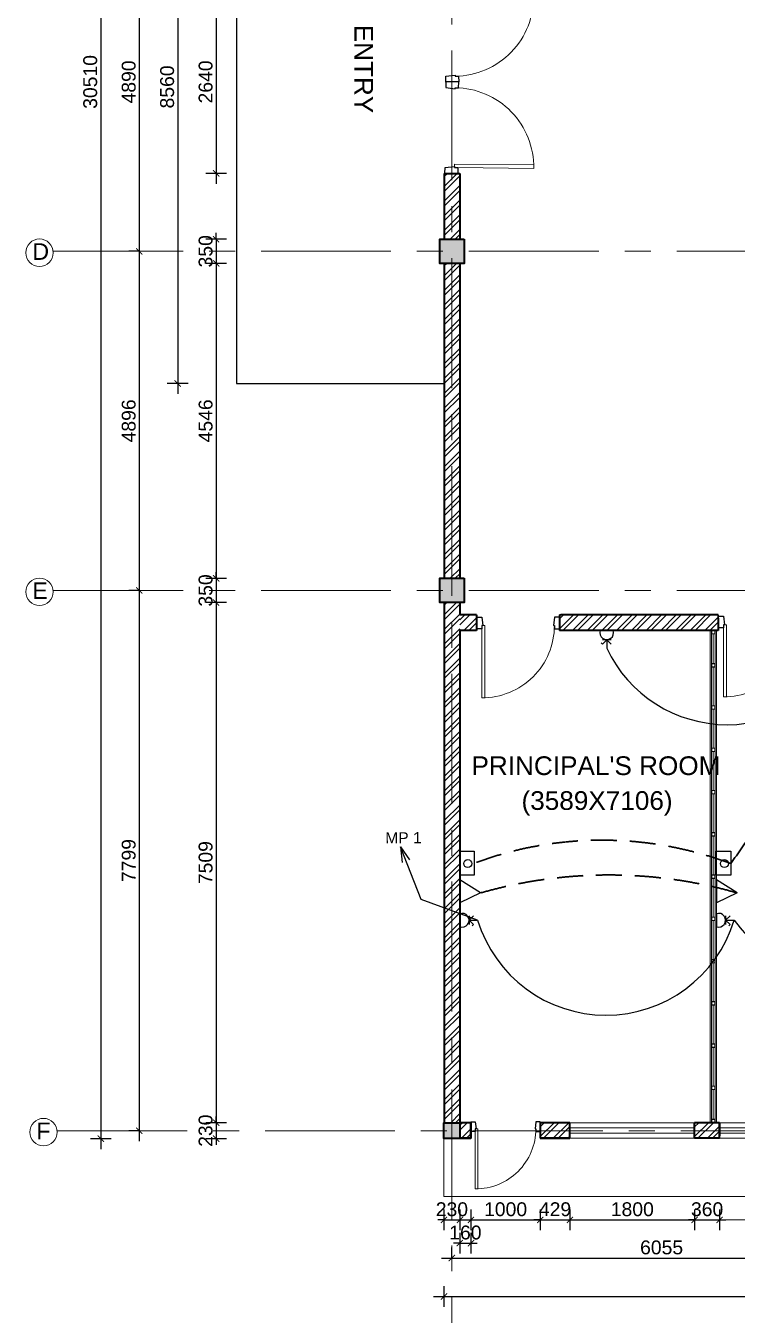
# Model space of a CAD drawing. Header units: inches. Extents: x 527934 to 2134587, y -408734 to 227304.
# Drawn here: x 1920491 to 1930759, y -23437 to -4822 of the extents above; entities that cross this region are included whole.
import ezdxf

# ---------------------------------------------------------------- set-up
doc = ezdxf.new("R2010")
doc.units = ezdxf.units.IN
doc.header["$MEASUREMENT"] = 0
for name, pattern in [('CENTER', [2, 1.25, -0.25, 0.25, -0.25]), ('CONTINU', [0]), ('HIDDEN', [0.375, 0.25, -0.125])]:
    doc.linetypes.add(name, pattern=pattern)
for name, color, linetype, lineweight in [('2 POWER TEL COMP', 3, 'Continuous', 25), ('6 LIGHT PT WIRING', 3, 'Continuous', 25), ('7 POWER PT WIRING', 3, 'Continuous', 25), ('centre line', 1, 'CENTER', 9), ('dim', 253, 'Continuous', 9), ('door', 77, 'Continuous', 13), ('enclosure - exterior', 30, 'Continuous', 30), ('furniture', 253, 'Continuous', 5), ('hatch', 250, 'Continuous', 5), ('hatch 2', 251, 'Continuous', 5), ('Index_Contour', 1, 'Continuous', 20), ('INSULATION', 253, 'Continuous', 5), ('metal', 40, 'Continuous', 18), ('partition wall', 5, 'Continuous', 20), ('plinth', 5, 'Continuous', 9), ('sill', 253, 'Continuous', 13), ('text', 7, 'Continuous', 13), ('wall - brick', 30, 'Continuous', 35), ('window', 1, 'Continuous', 15)]:
    doc.layers.add(name, color=color, linetype=linetype, lineweight=lineweight)
doc.layers.add('kpl_dessin fin', color=3, linetype='CONTINU')
doc.styles.add('labelling', font='arial.ttf')
doc.styles.get("Standard").update_dxf_attribs({"font": 'arial.ttf'})
doc.styles.add('style1', font='arial.ttf')
doc.linetypes.add('BATTING', pattern='A,0.0001,-0.1,[134,ltypeshp.shx,S=0.1,R=0,X=-0.1,Y=0],-0.2,[134,ltypeshp.shx,S=0.1,R=180,X=0.1,Y=0],-0.1', length=0.4001)
doc.dimstyles.new('dim 100', dxfattribs={"dimtxt": 200, "dimasz": 90, "dimexe": 150, "dimexo": 150, "dimgap": 50, "dimtad": 1, "dimdec": 0, "dimzin": 0, "dimdsep": 46, "dimtxsty": 'Standard', "dimblk": 'ARCHTICK', "dimcen": 100, "dimdle": 150, "dimazin": 0, "dimtfac": 1, "dimtdec": 0, "dimtix": 1, "dimtmove": 2, "dimatfit": 3, "dimfxl": 150, "dimfxlon": 1, "dimtolj": 1, "dimtzin": 0, "dimarcsym": 0})
pattern_1 = [(45, (-681314, 35826.5), (-106.066017, 106.066017), []), (45, (-681243.29, 35826.5), (-106.066017, 106.066017), [])]

# ---------------------------------------------------------------- blocks, each defined once
blk = doc.blocks.new('hhhddhdhhdhd')
at = {"layer": 'hatch 2'}
h = blk.add_hatch(dxfattribs=at)
h.set_pattern_fill('ANSI31', color=256, scale=10.118546, angle=180)
h.set_pattern_definition([(225, (0, 0), (0.8943615741, -0.8943615741), [])])
h.paths.add_polyline_path([(2732477, 3237924), (2732477, 3237970), (2732523, 3237970), (2732523, 3237924)], flags=16)
edge = h.paths.add_edge_path()
edge.add_line((2732475, 3237972), (2732524, 3237972))
edge.add_arc((2732524, 3237972), 0.5, 0, 90, ccw=False)
edge.add_line((2732525, 3237972), (2732525, 3237923))
edge.add_arc((2732524, 3237923), 0.5, -90, 0, ccw=False)
edge.add_line((2732524, 3237922), (2732475, 3237922))
edge.add_arc((2732475, 3237923), 0.5, 180, 270, ccw=False)
edge.add_line((2732475, 3237923), (2732475, 3237972))
edge.add_arc((2732476, 3237972), 0.628, 101.3837, 186.5523, ccw=False)
at = {"layer": 'metal'}
for p, q in [((2732475, 3237923), (2732475, 3237972)), ((2732475, 3237972), (2732524, 3237972)), ((2732477, 3237970), (2732523, 3237970)), ((2732477, 3237924), (2732477, 3237970)), ((2732523, 3237970), (2732523, 3237924)), ((2732525, 3237972), (2732525, 3237923)), ((2732524, 3237922), (2732475, 3237922)), ((2732523, 3237924), (2732477, 3237924))]:
    blk.add_line(p, q, dxfattribs=at)
for centre, radius, start, end in [((2732476, 3237972), 0.628, 101.3837, 186.5523), ((2732524, 3237972), 0.5, 0, 90), ((2732475, 3237923), 0.5, 180, 270), ((2732524, 3237923), 0.5, 270, 0)]:
    blk.add_arc(centre, radius, start, end, dxfattribs=at)
blk = doc.blocks.new('Dd1')
at = {"layer": 'door'}
for p, q in [((6330587, 14339), (6330587, 13509)), ((6330599, 14377), (6330625, 14377)), ((6330625, 14377), (6330625, 13510))]:
    blk.add_line(p, q, dxfattribs=at)
at = {"layer": 'door', "lineweight": 25}
for points in [[(6330599, 14377), (6330587, 14377), (6330587, 14339), (6330524, 14339), (6330524, 14479), (6330587, 14479)], [(6331449, 14377), (6331461, 14377), (6331461, 14339), (6331524, 14339), (6331524, 14479), (6331461, 14479)]]:
    blk.add_lwpolyline(points, close=True, dxfattribs=at)
at = {"layer": 'door'}
blk.add_arc((6330593, 14377), 868, 269.6039, 0, dxfattribs=at)
blk = doc.blocks.new('_ArchTick')
at = {"color": 0, "linetype": 'ByBlock', "const_width": 0.15}
blk.add_lwpolyline([(-0.5, -0.5), (0.5, 0.5)], dxfattribs=at)
blk = doc.blocks.new('*D2824')
at = {"layer": 'Defpoints', "color": 0, "ltscale": 400}
for p in [(1926526, -20888), (1926756, -20888), (1926756, -22061)]:
    blk.add_point(p, dxfattribs=at)
at = {"layer": 'dim', "color": 0, "lineweight": -2, "ltscale": 400}
for p, q in [((1926526, -21911), (1926526, -22211)), ((1926756, -21911), (1926756, -22211)), ((1926526, -22061), (1926436, -22061)), ((1926526, -22061), (1926756, -22061)), ((1926756, -22061), (1926846, -22061))]:
    blk.add_line(p, q, dxfattribs=at)
at = {"layer": 'dim', "color": 0, "lineweight": -2, "ltscale": 400, "xscale": 90, "yscale": 90, "zscale": 90}
blk.add_blockref('_ArchTick', (1926526, -22061), dxfattribs=at)
at = {"layer": 'dim', "color": 0, "lineweight": -2, "ltscale": 400, "xscale": 90, "yscale": 90, "zscale": 90, "rotation": 180}
blk.add_blockref('_ArchTick', (1926756, -22061), dxfattribs=at)
at = {"layer": 'dim', "color": 0, "ltscale": 400, "insert": (1926641, -21908), "char_height": 200, "attachment_point": 5}
blk.add_mtext('\\A1;230', dxfattribs=at)
blk = doc.blocks.new('*D2825')
at = {"layer": 'Defpoints', "color": 0, "ltscale": 400}
for p in [(1926756, -20883), (1926916, -20883), (1926916, -22396)]:
    blk.add_point(p, dxfattribs=at)
at = {"layer": 'dim', "color": 0, "lineweight": -2, "ltscale": 400}
for p, q in [((1926756, -22246), (1926756, -22546)), ((1926916, -22246), (1926916, -22546)), ((1926756, -22396), (1926666, -22396)), ((1926756, -22396), (1926916, -22396)), ((1926916, -22396), (1927006, -22396))]:
    blk.add_line(p, q, dxfattribs=at)
at = {"layer": 'dim', "color": 0, "lineweight": -2, "ltscale": 400, "xscale": 90, "yscale": 90, "zscale": 90}
blk.add_blockref('_ArchTick', (1926756, -22396), dxfattribs=at)
at = {"layer": 'dim', "color": 0, "lineweight": -2, "ltscale": 400, "xscale": 90, "yscale": 90, "zscale": 90, "rotation": 180}
blk.add_blockref('_ArchTick', (1926916, -22396), dxfattribs=at)
at = {"layer": 'dim', "color": 0, "ltscale": 400, "insert": (1926836, -22244), "char_height": 200, "attachment_point": 5}
blk.add_mtext('\\A1;160', dxfattribs=at)
blk = doc.blocks.new('*D2826')
at = {"layer": 'Defpoints', "color": 0, "ltscale": 400}
for p in [(1926916, -20658), (1927916, -20658), (1927916, -22061)]:
    blk.add_point(p, dxfattribs=at)
at = {"layer": 'dim', "color": 0, "lineweight": -2, "ltscale": 400}
for p, q in [((1926916, -21911), (1926916, -22211)), ((1927916, -21911), (1927916, -22211)), ((1926766, -22061), (1928066, -22061))]:
    blk.add_line(p, q, dxfattribs=at)
at = {"layer": 'dim', "color": 0, "lineweight": -2, "ltscale": 400, "xscale": 90, "yscale": 90, "zscale": 90, "rotation": 180}
blk.add_blockref('_ArchTick', (1926916, -22061), dxfattribs=at)
at = {"layer": 'dim', "color": 0, "lineweight": -2, "ltscale": 400, "xscale": 90, "yscale": 90, "zscale": 90}
blk.add_blockref('_ArchTick', (1927916, -22061), dxfattribs=at)
at = {"layer": 'dim', "color": 0, "ltscale": 400, "insert": (1927416, -21908), "char_height": 200, "attachment_point": 5}
blk.add_mtext('\\A1;1000', dxfattribs=at)
blk = doc.blocks.new('*D2827')
at = {"layer": 'Defpoints', "color": 0, "ltscale": 400}
for p in [(1927916, -20883), (1928345, -20883), (1928345, -22061)]:
    blk.add_point(p, dxfattribs=at)
at = {"layer": 'dim', "color": 0, "lineweight": -2, "ltscale": 400}
for p, q in [((1927916, -21911), (1927916, -22211)), ((1928345, -21911), (1928345, -22211)), ((1927916, -22061), (1927826, -22061)), ((1927916, -22061), (1928345, -22061)), ((1928345, -22061), (1928435, -22061))]:
    blk.add_line(p, q, dxfattribs=at)
at = {"layer": 'dim', "color": 0, "lineweight": -2, "ltscale": 400, "xscale": 90, "yscale": 90, "zscale": 90}
blk.add_blockref('_ArchTick', (1927916, -22061), dxfattribs=at)
at = {"layer": 'dim', "color": 0, "lineweight": -2, "ltscale": 400, "xscale": 90, "yscale": 90, "zscale": 90, "rotation": 180}
blk.add_blockref('_ArchTick', (1928345, -22061), dxfattribs=at)
at = {"layer": 'dim', "color": 0, "ltscale": 400, "insert": (1928130, -21908), "char_height": 200, "attachment_point": 5}
blk.add_mtext('\\A1;429', dxfattribs=at)
blk = doc.blocks.new('*D2828')
at = {"layer": 'Defpoints', "color": 0, "ltscale": 400}
for p in [(1928345, -20883), (1930145, -20883), (1930145, -22061)]:
    blk.add_point(p, dxfattribs=at)
at = {"layer": 'dim', "color": 0, "lineweight": -2, "ltscale": 400}
for p, q in [((1928345, -21911), (1928345, -22211)), ((1930145, -21911), (1930145, -22211)), ((1928195, -22061), (1930295, -22061))]:
    blk.add_line(p, q, dxfattribs=at)
at = {"layer": 'dim', "color": 0, "lineweight": -2, "ltscale": 400, "xscale": 90, "yscale": 90, "zscale": 90, "rotation": 180}
blk.add_blockref('_ArchTick', (1928345, -22061), dxfattribs=at)
at = {"layer": 'dim', "color": 0, "lineweight": -2, "ltscale": 400, "xscale": 90, "yscale": 90, "zscale": 90}
blk.add_blockref('_ArchTick', (1930145, -22061), dxfattribs=at)
at = {"layer": 'dim', "color": 0, "ltscale": 400, "insert": (1929245, -21908), "char_height": 200, "attachment_point": 5}
blk.add_mtext('\\A1;1800', dxfattribs=at)
blk = doc.blocks.new('*D2829')
at = {"layer": 'Defpoints', "color": 0, "ltscale": 400}
for p in [(1930145, -20883), (1930505, -20883), (1930505, -22061)]:
    blk.add_point(p, dxfattribs=at)
at = {"layer": 'dim', "color": 0, "lineweight": -2, "ltscale": 400}
for p, q in [((1930145, -21911), (1930145, -22211)), ((1930505, -21911), (1930505, -22211)), ((1930145, -22061), (1930055, -22061)), ((1930145, -22061), (1930505, -22061)), ((1930505, -22061), (1930595, -22061))]:
    blk.add_line(p, q, dxfattribs=at)
at = {"layer": 'dim', "color": 0, "lineweight": -2, "ltscale": 400, "xscale": 90, "yscale": 90, "zscale": 90}
blk.add_blockref('_ArchTick', (1930145, -22061), dxfattribs=at)
at = {"layer": 'dim', "color": 0, "lineweight": -2, "ltscale": 400, "xscale": 90, "yscale": 90, "zscale": 90, "rotation": 180}
blk.add_blockref('_ArchTick', (1930505, -22061), dxfattribs=at)
at = {"layer": 'dim', "color": 0, "ltscale": 400, "insert": (1930325, -21908), "char_height": 200, "attachment_point": 5}
blk.add_mtext('\\A1;360', dxfattribs=at)
blk = doc.blocks.new('*D2273')
at = {"layer": 'Defpoints', "color": 0, "ltscale": 400}
for p in [(1926526, -21034), (1956866, -21034), (1956866, -23166)]:
    blk.add_point(p, dxfattribs=at)
at = {"layer": 'dim', "color": 0, "lineweight": -2, "ltscale": 400}
for p, q in [((1926526, -23016), (1926526, -23316)), ((1956866, -23016), (1956866, -23316)), ((1926376, -23166), (1957016, -23166))]:
    blk.add_line(p, q, dxfattribs=at)
at = {"layer": 'dim', "color": 0, "lineweight": -2, "ltscale": 400, "xscale": 90, "yscale": 90, "zscale": 90, "rotation": 180}
blk.add_blockref('_ArchTick', (1926526, -23166), dxfattribs=at)
at = {"layer": 'dim', "color": 0, "lineweight": -2, "ltscale": 400, "xscale": 90, "yscale": 90, "zscale": 90}
blk.add_blockref('_ArchTick', (1956866, -23166), dxfattribs=at)
at = {"layer": 'dim', "color": 0, "ltscale": 400, "insert": (1941696, -23014), "char_height": 200, "attachment_point": 5}
blk.add_mtext('\\A1;30340', dxfattribs=at)
blk = doc.blocks.new('*D2294')
at = {"layer": 'Defpoints', "color": 0, "ltscale": 400}
for p in [(1926531, -11766), (1962631, -11766), (1926531, -23721)]:
    blk.add_point(p, dxfattribs=at)
at = {"layer": 'dim', "color": 0, "lineweight": -2, "ltscale": 400}
for p, q in [((1926531, -23571), (1926531, -23871)), ((1962631, -23571), (1962631, -23871)), ((1962781, -23721), (1926381, -23721))]:
    blk.add_line(p, q, dxfattribs=at)
at = {"layer": 'dim', "color": 0, "lineweight": -2, "ltscale": 400, "xscale": 90, "yscale": 90, "zscale": 90, "rotation": 180}
blk.add_blockref('_ArchTick', (1926531, -23721), dxfattribs=at)
at = {"layer": 'dim', "color": 0, "lineweight": -2, "ltscale": 400, "xscale": 90, "yscale": 90, "zscale": 90}
blk.add_blockref('_ArchTick', (1962631, -23721), dxfattribs=at)
at = {"layer": 'dim', "color": 0, "ltscale": 400, "insert": (1944581, -23569), "char_height": 200, "attachment_point": 5}
blk.add_mtext('\\A1;36100', dxfattribs=at)
blk = doc.blocks.new('*D2300')
at = {"layer": 'Defpoints', "color": 0, "ltscale": 400}
for p in [(1932696, -22611), (1926641, -22774), (1932696, -22774)]:
    blk.add_point(p, dxfattribs=at)
at = {"layer": 'furniture', "color": 0, "lineweight": -2, "ltscale": 400}
for p, q in [((1926641, -22624), (1926641, -22461)), ((1932696, -22624), (1932696, -22461)), ((1926491, -22611), (1932846, -22611))]:
    blk.add_line(p, q, dxfattribs=at)
at = {"layer": 'furniture', "color": 0, "lineweight": -2, "ltscale": 400, "xscale": 90, "yscale": 90, "zscale": 90, "rotation": 180}
blk.add_blockref('_ArchTick', (1926641, -22611), dxfattribs=at)
at = {"layer": 'furniture', "color": 0, "lineweight": -2, "ltscale": 400, "xscale": 90, "yscale": 90, "zscale": 90}
blk.add_blockref('_ArchTick', (1932696, -22611), dxfattribs=at)
at = {"layer": 'furniture', "color": 0, "ltscale": 400, "insert": (1929668, -22459), "char_height": 200, "attachment_point": 5}
blk.add_mtext('\\A1;6055', dxfattribs=at)
blk = doc.blocks.new('*D2882')
at = {"layer": 'Defpoints', "color": 0, "ltscale": 400}
for p in [(1926531, -4313), (1923239, -6953), (1926531, -6953)]:
    blk.add_point(p, dxfattribs=at)
at = {"layer": 'furniture', "color": 0, "lineweight": -2, "ltscale": 400}
for p, q in [((1923239, -4163), (1923239, -7103)), ((1923389, -4313), (1923089, -4313)), ((1923389, -6953), (1923089, -6953))]:
    blk.add_line(p, q, dxfattribs=at)
at = {"layer": 'furniture', "color": 0, "lineweight": -2, "ltscale": 400, "xscale": 90, "yscale": 90, "zscale": 90}
for p, rotation in [((1923239, -4313), 90), ((1923239, -6953), 270)]:
    blk.add_blockref('_ArchTick', p, dxfattribs=dict(at, rotation=rotation))
at = {"layer": 'furniture', "color": 0, "ltscale": 400, "insert": (1923087, -5633), "char_height": 200, "attachment_point": 5, "rotation": 90}
blk.add_mtext('\\A1;2640', dxfattribs=at)
blk = doc.blocks.new('*D2883')
at = {"layer": 'Defpoints', "color": 0, "ltscale": 400}
for p in [(1926468, -7903), (1923239, -8253), (1926468, -8253)]:
    blk.add_point(p, dxfattribs=at)
at = {"layer": 'furniture', "color": 0, "lineweight": -2, "ltscale": 400}
for p, q in [((1923239, -7903), (1923239, -7813)), ((1923389, -7903), (1923089, -7903)), ((1923239, -7903), (1923239, -8253)), ((1923389, -8253), (1923089, -8253)), ((1923239, -8253), (1923239, -8343))]:
    blk.add_line(p, q, dxfattribs=at)
at = {"layer": 'furniture', "color": 0, "lineweight": -2, "ltscale": 400, "xscale": 90, "yscale": 90, "zscale": 90}
for p, rotation in [((1923239, -7903), 270), ((1923239, -8253), 90)]:
    blk.add_blockref('_ArchTick', p, dxfattribs=dict(at, rotation=rotation))
at = {"layer": 'furniture', "color": 0, "ltscale": 400, "insert": (1923087, -8078), "char_height": 200, "attachment_point": 5, "rotation": 90}
blk.add_mtext('\\A1;350', dxfattribs=at)
blk = doc.blocks.new('*D2884')
at = {"layer": 'Defpoints', "color": 0, "ltscale": 400}
for p in [(1926531, -8253), (1923239, -12799), (1926531, -12799)]:
    blk.add_point(p, dxfattribs=at)
at = {"layer": 'furniture', "color": 0, "lineweight": -2, "ltscale": 400}
for p, q in [((1923239, -8103), (1923239, -12949)), ((1923389, -8253), (1923089, -8253)), ((1923389, -12799), (1923089, -12799))]:
    blk.add_line(p, q, dxfattribs=at)
at = {"layer": 'furniture', "color": 0, "lineweight": -2, "ltscale": 400, "xscale": 90, "yscale": 90, "zscale": 90}
for p, rotation in [((1923239, -8253), 90), ((1923239, -12799), 270)]:
    blk.add_blockref('_ArchTick', p, dxfattribs=dict(at, rotation=rotation))
at = {"layer": 'furniture', "color": 0, "ltscale": 400, "insert": (1923087, -10526), "char_height": 200, "attachment_point": 5, "rotation": 90}
blk.add_mtext('\\A1;4546', dxfattribs=at)
blk = doc.blocks.new('*D2885')
at = {"layer": 'Defpoints', "color": 0, "ltscale": 400}
for p in [(1926468, -12799), (1923239, -13149), (1926468, -13149)]:
    blk.add_point(p, dxfattribs=at)
at = {"layer": 'furniture', "color": 0, "lineweight": -2, "ltscale": 400}
for p, q in [((1923389, -12799), (1923089, -12799)), ((1923239, -12799), (1923239, -12709)), ((1923239, -12799), (1923239, -13149)), ((1923389, -13149), (1923089, -13149)), ((1923239, -13149), (1923239, -13239))]:
    blk.add_line(p, q, dxfattribs=at)
at = {"layer": 'furniture', "color": 0, "lineweight": -2, "ltscale": 400, "xscale": 90, "yscale": 90, "zscale": 90}
for p, rotation in [((1923239, -12799), 270), ((1923239, -13149), 90)]:
    blk.add_blockref('_ArchTick', p, dxfattribs=dict(at, rotation=rotation))
at = {"layer": 'furniture', "color": 0, "ltscale": 400, "insert": (1923087, -12974), "char_height": 200, "attachment_point": 5, "rotation": 90}
blk.add_mtext('\\A1;350', dxfattribs=at)
blk = doc.blocks.new('*D2886')
at = {"layer": 'Defpoints', "color": 0, "ltscale": 400}
for p in [(1926531, -13149), (1923239, -20658), (1926531, -20658)]:
    blk.add_point(p, dxfattribs=at)
at = {"layer": 'furniture', "color": 0, "lineweight": -2, "ltscale": 400}
for p, q in [((1923239, -12999), (1923239, -20808)), ((1923389, -13149), (1923089, -13149)), ((1923389, -20658), (1923089, -20658))]:
    blk.add_line(p, q, dxfattribs=at)
at = {"layer": 'furniture', "color": 0, "lineweight": -2, "ltscale": 400, "xscale": 90, "yscale": 90, "zscale": 90}
for p, rotation in [((1923239, -13149), 90), ((1923239, -20658), 270)]:
    blk.add_blockref('_ArchTick', p, dxfattribs=dict(at, rotation=rotation))
at = {"layer": 'furniture', "color": 0, "ltscale": 400, "insert": (1923087, -16903), "char_height": 200, "attachment_point": 5, "rotation": 90}
blk.add_mtext('\\A1;7509', dxfattribs=at)
blk = doc.blocks.new('*D2887')
at = {"layer": 'Defpoints', "color": 0, "ltscale": 400}
for p in [(1926526, -20658), (1923239, -20888), (1926526, -20888)]:
    blk.add_point(p, dxfattribs=at)
at = {"layer": 'furniture', "color": 0, "lineweight": -2, "ltscale": 400}
for p, q in [((1923389, -20658), (1923089, -20658)), ((1923239, -20658), (1923239, -20568)), ((1923239, -20658), (1923239, -20888)), ((1923389, -20888), (1923089, -20888)), ((1923239, -20888), (1923239, -20978))]:
    blk.add_line(p, q, dxfattribs=at)
at = {"layer": 'furniture', "color": 0, "lineweight": -2, "ltscale": 400, "xscale": 90, "yscale": 90, "zscale": 90}
for p, rotation in [((1923239, -20658), 270), ((1923239, -20888), 90)]:
    blk.add_blockref('_ArchTick', p, dxfattribs=dict(at, rotation=rotation))
at = {"layer": 'furniture', "color": 0, "ltscale": 400, "insert": (1923087, -20773), "char_height": 200, "attachment_point": 5, "rotation": 90}
blk.add_mtext('\\A1;230', dxfattribs=at)
blk = doc.blocks.new('*D2309')
at = {"layer": 'Defpoints', "color": 0, "ltscale": 400}
for p in [(1922138, -3188), (1922129, -8078), (1922138, -8078)]:
    blk.add_point(p, dxfattribs=at)
at = {"layer": 'furniture', "color": 0, "lineweight": -2, "ltscale": 400}
for p, q in [((1922129, -3038), (1922129, -8228)), ((1922129, -3188), (1921979, -3188)), ((1922129, -8078), (1921979, -8078))]:
    blk.add_line(p, q, dxfattribs=at)
at = {"layer": 'furniture', "color": 0, "lineweight": -2, "ltscale": 400, "xscale": 90, "yscale": 90, "zscale": 90}
for p, rotation in [((1922129, -3188), 90), ((1922129, -8078), 270)]:
    blk.add_blockref('_ArchTick', p, dxfattribs=dict(at, rotation=rotation))
at = {"layer": 'furniture', "color": 0, "ltscale": 400, "insert": (1921977, -5633), "char_height": 200, "attachment_point": 5, "rotation": 90}
blk.add_mtext('\\A1;4890', dxfattribs=at)
blk = doc.blocks.new('*D2310')
at = {"layer": 'Defpoints', "color": 0, "ltscale": 400}
for p in [(1922129, -8078), (1922129, -12974), (1922129, -12974)]:
    blk.add_point(p, dxfattribs=at)
at = {"layer": 'furniture', "color": 0, "lineweight": -2, "ltscale": 400}
for p, q in [((1922129, -7928), (1922129, -13124)), ((1922129, -8078), (1921979, -8078)), ((1922129, -12974), (1921979, -12974))]:
    blk.add_line(p, q, dxfattribs=at)
at = {"layer": 'furniture', "color": 0, "lineweight": -2, "ltscale": 400, "xscale": 90, "yscale": 90, "zscale": 90}
for p, rotation in [((1922129, -8078), 90), ((1922129, -12974), 270)]:
    blk.add_blockref('_ArchTick', p, dxfattribs=dict(at, rotation=rotation))
at = {"layer": 'furniture', "color": 0, "ltscale": 400, "insert": (1921977, -10526), "char_height": 200, "attachment_point": 5, "rotation": 90}
blk.add_mtext('\\A1;4896', dxfattribs=at)
blk = doc.blocks.new('*D2311')
at = {"layer": 'Defpoints', "color": 0, "ltscale": 400}
for p in [(1922151, -12974), (1922129, -20773), (1922151, -20773)]:
    blk.add_point(p, dxfattribs=at)
at = {"layer": 'furniture', "color": 0, "lineweight": -2, "ltscale": 400}
for p, q in [((1922129, -12824), (1922129, -20923)), ((1922129, -12974), (1921979, -12974)), ((1922129, -20773), (1921979, -20773))]:
    blk.add_line(p, q, dxfattribs=at)
at = {"layer": 'furniture', "color": 0, "lineweight": -2, "ltscale": 400, "xscale": 90, "yscale": 90, "zscale": 90}
for p, rotation in [((1922129, -12974), 90), ((1922129, -20773), 270)]:
    blk.add_blockref('_ArchTick', p, dxfattribs=dict(at, rotation=rotation))
at = {"layer": 'furniture', "color": 0, "ltscale": 400, "insert": (1921977, -16873), "char_height": 200, "attachment_point": 5, "rotation": 90}
blk.add_mtext('\\A1;7799', dxfattribs=at)
blk = doc.blocks.new('*D2312')
at = {"layer": 'Defpoints', "color": 0, "ltscale": 400}
for p in [(1925971, 9622), (1921574, -20888), (1925971, -20888)]:
    blk.add_point(p, dxfattribs=at)
at = {"layer": 'furniture', "color": 0, "lineweight": -2, "ltscale": 400}
for p, q in [((1921574, 9772), (1921574, -21038)), ((1921724, 9622), (1921424, 9622)), ((1921724, -20888), (1921424, -20888))]:
    blk.add_line(p, q, dxfattribs=at)
at = {"layer": 'furniture', "color": 0, "lineweight": -2, "ltscale": 400, "xscale": 90, "yscale": 90, "zscale": 90}
for p, rotation in [((1921574, 9622), 90), ((1921574, -20888), 270)]:
    blk.add_blockref('_ArchTick', p, dxfattribs=dict(at, rotation=rotation))
at = {"layer": 'furniture', "color": 0, "ltscale": 400, "insert": (1921422, -5633), "char_height": 200, "attachment_point": 5, "rotation": 90}
blk.add_mtext('\\A1;30510', dxfattribs=at)
blk = doc.blocks.new('*D2888')
at = {"layer": 'Defpoints', "color": 0, "ltscale": 400}
for p in [(1923531, -1425), (1922684, -9985), (1923531, -9985)]:
    blk.add_point(p, dxfattribs=at)
at = {"layer": 'furniture', "color": 0, "lineweight": -2, "ltscale": 400}
for p, q in [((1922684, -1275), (1922684, -10135)), ((1922834, -1425), (1922534, -1425)), ((1922834, -9985), (1922534, -9985))]:
    blk.add_line(p, q, dxfattribs=at)
at = {"layer": 'furniture', "color": 0, "lineweight": -2, "ltscale": 400, "xscale": 90, "yscale": 90, "zscale": 90}
for p, rotation in [((1922684, -1425), 90), ((1922684, -9985), 270)]:
    blk.add_blockref('_ArchTick', p, dxfattribs=dict(at, rotation=rotation))
at = {"layer": 'furniture', "color": 0, "ltscale": 400, "insert": (1922532, -5705), "char_height": 200, "attachment_point": 5, "rotation": 90}
blk.add_mtext('\\A1;8560', dxfattribs=at)
blk = doc.blocks.new('15 amp socket')
at = {"color": 3, "lineweight": 25}
for p, q in [((593022, 179162), (593022, 179286)), ((593022, 179162), (592958, 179225)), ((592960, 179162), (593084, 179162)), ((593022, 179162), (593085, 179225)), ((593085, 179225), (593102, 179208)), ((592928, 179029), (593115, 179029))]:
    blk.add_line(p, q, dxfattribs=at)
blk.add_arc((593022, 179062), 99.5, 340.3538, 199.6462, dxfattribs=at)
blk = doc.blocks.new('*U1939')
at = {"color": 3}
for p, q in [((-181346.7, -126945.96), (-181364.71, -126936.16)), ((-181364.71, -126936.16), (-181360.53, -126940.06)), ((-181364.71, -126936.16), (-181359.2, -126937.61)), ((-181326.36, -126938.56), (-181346.7, -126945.96))]:
    blk.add_line(p, q, dxfattribs=at)
blk = doc.blocks.new('TEL OUTLET')
at = {"color": 2}
for p, q in [((5876377, -80918), (5876186, -81218)), ((5876377, -80918), (5876521, -81218)), ((5876186, -81218), (5876521, -81218))]:
    blk.add_line(p, q, dxfattribs=at)
blk = doc.blocks.new('DATA OUTLET')
at = {"color": 6}
blk.add_lwpolyline([(5876198, -81485), (5876542, -81485), (5876542, -81694), (5876198, -81694)], close=True, dxfattribs=at)
blk.add_circle((5876363, -81600), 57.3, dxfattribs=at)

msp = doc.modelspace()

# ---------------------------------------------------------------- hatches: boundary and pattern name
h = msp.add_hatch()
h.set_pattern_fill('ANSI31', color=256, scale=10, angle=-90)
h.set_pattern_definition([(315, (1991861.7655, 182312.1175), (0.8838834765, 0.8838834765), [])])
h.paths.add_polyline_path([(1926755.8, 9392.1), (1926755.8, 9622.1), (1926525.8, 9622.1), (1926525.8, 9392.1)])
h.paths.add_polyline_path([(1926818.3, -3362.9), (1926818.3, -3012.9), (1926468.3, -3012.9), (1926468.3, -3362.9)])
h.paths.add_polyline_path([(1926818.3, -8252.9), (1926818.3, -7902.9), (1926468.3, -7902.9), (1926468.3, -8252.9)])
h.paths.add_polyline_path([(1926818.3, -13148.9), (1926818.3, -12798.9), (1926468.3, -12798.9), (1926468.3, -13148.9)])
h.paths.add_polyline_path([(1926755.8, -20887.9), (1926755.8, -20657.9), (1926525.8, -20657.9), (1926525.8, -20887.9)])
h.paths.add_polyline_path([(1932875.8, -20950.4), (1932875.8, -20590.4), (1932515.8, -20590.4), (1932515.8, -20950.4)])
h.paths.add_polyline_path([(1938865.8, -20950.4), (1938865.8, -20590.4), (1938505.8, -20590.4), (1938505.8, -20950.4)])
h.paths.add_polyline_path([(1944860.8, -20950.4), (1944860.8, -20590.4), (1944500.8, -20590.4), (1944500.8, -20950.4)])
h.paths.add_polyline_path([(1950865.8, -20950.4), (1950865.8, -20590.4), (1950505.8, -20590.4), (1950505.8, -20950.4)])
h.paths.add_polyline_path([(1956865.8, -20887.9), (1956865.8, -20657.9), (1956635.8, -20657.9), (1956635.8, -20887.9)])
h.paths.add_polyline_path([(1956923.3, -13148.9), (1956923.3, -12798.9), (1956573.3, -12798.9), (1956573.3, -13148.9)])
h.paths.add_polyline_path([(1956923.3, -8252.9), (1956923.3, -7902.9), (1956573.3, -7902.9), (1956573.3, -8252.9)])
h.paths.add_polyline_path([(1956923.3, -3362.9), (1956923.3, -3012.9), (1956573.3, -3012.9), (1956573.3, -3362.9)])
h.paths.add_polyline_path([(1956923.3, 1533.1), (1956923.3, 1883.1), (1956573.3, 1883.1), (1956573.3, 1533.1)])
h.paths.add_polyline_path([(1956865.8, 9392.1), (1956865.8, 9622.1), (1956635.8, 9622.1), (1956635.8, 9392.1)])
h.paths.add_polyline_path([(1950865.8, 9324.6), (1950865.8, 9684.6), (1950505.8, 9684.6), (1950505.8, 9324.6)])
h.paths.add_polyline_path([(1944860.8, 9324.6), (1944860.8, 9684.6), (1944500.8, 9684.6), (1944500.8, 9324.6)])
h.paths.add_polyline_path([(1938865.8, 9324.6), (1938865.8, 9684.6), (1938505.8, 9684.6), (1938505.8, 9324.6)])
h.paths.add_polyline_path([(1932875.8, 9324.6), (1932875.8, 9684.6), (1932515.8, 9684.6), (1932515.8, 9324.6)])
at = {"layer": 'hatch', "lineweight": 5, "ltscale": 400}
h = msp.add_hatch(dxfattribs=at)
h.set_pattern_fill('ANSI32', color=256, scale=400)
h.set_pattern_definition([(45, (-681314, 30936.5), (-106.066017, 106.066017), []), (45, (-681243.29, 30936.5), (-106.066017, 106.066017), [])])
h.paths.add_polyline_path([(1926530.8, -6952.9), (1926755.8, -6952.9), (1926755.8, -7902.9), (1926530.8, -7902.9)])
h = msp.add_hatch(dxfattribs=at)
h.set_pattern_fill('ANSI32', color=256, scale=400)
h.set_pattern_definition([(45, (-681314, 26040.5), (-106.066017, 106.066017), []), (45, (-681243.29, 26040.5), (-106.066017, 106.066017), [])])
h.paths.add_polyline_path([(1926530.8, -8252.9), (1926755.8, -8252.9), (1926755.8, -12798.9), (1926530.8, -12798.9)])
h = msp.add_hatch(dxfattribs=at)
h.set_pattern_fill('ANSI32', color=256, scale=400)
h.set_pattern_definition([(45, (-681314, 21144.5), (-106.066017, 106.066017), []), (45, (-681243.29, 21144.5), (-106.066017, 106.066017), [])])
h.paths.add_polyline_path([(1926530.8, -13148.9), (1926755.8, -13148.9), (1926755.8, -20657.9), (1926530.8, -20657.9)])
h = msp.add_hatch(dxfattribs=at)
h.set_pattern_fill('ANSI32', color=256, scale=400)
h.set_pattern_definition([(45, (-697519.37, 35826.33), (-106.066017, 106.066017), []), (45, (-697448.66, 35826.33), (-106.066017, 106.066017), [])])
h.paths.add_polyline_path([(1926755.8, -13327.1), (1926755.8, -13552.1), (1926995.8, -13551.9), (1926995.8, -13326.9)])
h = msp.add_hatch(dxfattribs=at)
h.set_pattern_fill('ANSI32', color=256, scale=400)
h.set_pattern_definition(pattern_1)
edge = h.paths.add_edge_path()
edge.add_line((1930484.3, -13326.9), (1930484.3, -13551.9))
edge.add_line((1930484.3, -13551.9), (1928195.8, -13551.9))
edge.add_line((1928195.8, -13551.9), (1928195.8, -13326.9))
edge.add_line((1928195.8, -13326.9), (1930484.3, -13326.9))
h = msp.add_hatch(dxfattribs=at)
h.set_pattern_fill('ANSI32', color=256, scale=400)
h.set_pattern_definition(pattern_1)
edge = h.paths.add_edge_path()
edge.add_line((1926755.8, -20657.9), (1926755.8, -20882.9))
edge.add_line((1926755.8, -20882.9), (1926915.8, -20882.9))
edge.add_line((1926915.8, -20882.9), (1926915.8, -20657.9))
edge.add_line((1926915.8, -20657.9), (1926755.8, -20657.9))
edge.add_line((1926915.8, -20657.9), (1926915.8, -20882.9))
h = msp.add_hatch(dxfattribs=at)
h.set_pattern_fill('ANSI32', color=256, scale=400)
h.set_pattern_definition([(45, (-681594, 28495.5), (-106.066017, 106.066017), []), (45, (-681523.29, 28495.5), (-106.066017, 106.066017), [])])
h.paths.add_polyline_path([(1928345, -20657.9), (1928345, -20882.9), (1927915.8, -20882.9), (1927915.8, -20657.9)])
h = msp.add_hatch(dxfattribs=at)
h.set_pattern_fill('ANSI32', color=256, scale=400)
h.set_pattern_definition([(45, (-679364.75, 28495.5), (-106.066017, 106.066017), []), (45, (-679294.04, 28495.5), (-106.066017, 106.066017), [])])
h.paths.add_polyline_path([(1930505, -20657.9), (1930505, -20882.9), (1930145, -20882.9), (1930145, -20657.9)])
at = {"layer": 'Index_Contour', "ltscale": 0.5}
h = msp.add_hatch(dxfattribs=at)
h.set_pattern_fill('ANSI31', color=0, angle=-90)
h.set_pattern_definition([(315, (-1288769.70872, 2743507.22554), (0.0883883476483, 0.0883883476483), [])])
h.paths.add_polyline_path([(1930484.3, -13551.9), (1928215.8, -13551.9)])

# ---------------------------------------------------------------- linework, layer by layer
at = {"layer": '6 LIGHT PT WIRING', "ltscale": 400}
for centre, radius, start, end in [((1930614.3, -12990.2), 1921.5, 205.22749, 334.77251), ((1928864.9, -17170), 1935.9, 196.95285, 343.04715), ((1932604.9, -16372.2), 2328.4, 215.80978, 324.19022)]:
    msp.add_arc(centre, radius, start, end, dxfattribs=at)
at = {"layer": '7 POWER PT WIRING', "color": 6, "linetype": 'HIDDEN', "lineweight": 30, "ltscale": 1500}
msp.add_arc((1928807.4, -21860.1), 5281.5, 69.37101, 110.42053, dxfattribs=at)
at = {"layer": '7 POWER PT WIRING', "color": 2, "linetype": 'HIDDEN', "lineweight": 30, "ltscale": 1500}
msp.add_arc((1928907.4, -23821.5), 6740.6, 74.05483, 105.94517, dxfattribs=at)
at = {"layer": '7 POWER PT WIRING', "color": 6, "linetype": 'HIDDEN', "lineweight": 30, "ltscale": 1500}
msp.add_spline([(1930668.1, -16917.2), (1931328.5, -16033.5), (1932262.5, -15231.5), (1932929, -14693.5), (1933159.5, -13901.2)], degree=3, dxfattribs=at)
at = {"layer": 'centre line', "ltscale": 1500}
for p, q in [((1926640.8, 12822.1), (1926640.8, -24602)), ((1920886.5, -8077.9), (1968092.6, -8077.9)), ((1920886.5, -12973.9), (1968092.6, -12973.9)), ((1920944, -20772.9), (1968092.6, -20772.9))]:
    msp.add_line(p, q, dxfattribs=at)
at = {"layer": 'dim', "ltscale": 400}
msp.add_line((1926525.8, -22060.5), (1959672.5, -22060.5), dxfattribs=at)
at = {"layer": 'dim'}
for centre in [(1920689.4, -8098.3), (1920689.4, -12994.3), (1920746.9, -20793.3)]:
    msp.add_circle(centre, 198.2, dxfattribs=at)
at = {"layer": 'enclosure - exterior'}
msp.add_line((1928215.8, -13326.9), (1928195.8, -13326.9), dxfattribs=at)
for points in [[(1930484.3, -13326.9), (1930484.3, -13551.9), (1928195.8, -13551.9)], [(1928215.8, -13328.5), (1928215.8, -13326.9), (1930484.3, -13326.9)]]:
    msp.add_lwpolyline(points, dxfattribs=at)
at = {"layer": 'INSULATION', "linetype": 'BATTING', "ltscale": 400}
for p, q in [((1930414.3, -13551.9), (1930414.3, -13553.9)), ((1930414.3, -20655.9), (1930414.3, -20657.9))]:
    msp.add_line(p, q, dxfattribs=at)
at = {"layer": 'INSULATION', "linetype": 'BATTING', "ltscale": 50}
for p, q in [((1930414.3, -13601), (1930414.3, -14031.9)), ((1930414.3, -14079), (1930414.3, -14641.9)), ((1930414.3, -14687.9), (1930414.3, -15251.9)), ((1930414.3, -15297.9), (1930414.3, -15861.9)), ((1930414.3, -15907.9), (1930414.3, -16471.9)), ((1930414.3, -16517.9), (1930414.3, -17081.9)), ((1930414.3, -17127.9), (1930414.3, -17691.9)), ((1930414.3, -17737.9), (1930414.3, -18301.9)), ((1930414.3, -18347.9), (1930414.3, -18911.9)), ((1930414.3, -18957.9), (1930414.3, -19521.9)), ((1930414.3, -19567.9), (1930414.3, -20131.9)), ((1930414.3, -20177.9), (1930414.3, -20609.9))]:
    msp.add_line(p, q, dxfattribs=at)
at = {"layer": 'kpl_dessin fin', "ltscale": 0.5}
for p, q in [((1923530.8, -1424.9), (1923530.8, -9984.9)), ((1923530.8, -9984.9), (1926530.8, -9984.9))]:
    msp.add_line(p, q, dxfattribs=at)
at = {"layer": 'partition wall', "ltscale": 400}
for p, q in [((1930369.3, -13551.9), (1930369.3, -20657.9)), ((1930389.3, -13551.9), (1930389.3, -20657.9)), ((1930439.3, -13551.9), (1930439.3, -20657.9)), ((1930459.3, -13551.9), (1930459.3, -20657.9))]:
    msp.add_line(p, q, dxfattribs=at)
at = {"layer": 'plinth'}
for p in [(1926525.8, -20887.9), (1956865.8, -21722.9)]:
    msp.add_line(p, (1926525.8, -21722.9), dxfattribs=at)
at = {"layer": 'sill'}
for p, q in [((1928345, -20657.9), (1930145, -20657.9)), ((1930505, -20657.9), (1932305, -20657.9)), ((1928345, -20882.9), (1930145, -20882.9)), ((1930505, -20882.9), (1932305, -20882.9))]:
    msp.add_line(p, q, dxfattribs=at)
at = {"layer": 'wall - brick'}
for p, q in [((1926530.8, -6952.9), (1926530.8, -7902.9)), ((1926530.8, -6952.9), (1926755.8, -6952.9)), ((1926755.8, -6952.9), (1926755.8, -7902.9)), ((1926530.8, -8252.9), (1926530.8, -12798.9)), ((1926755.8, -8252.9), (1926755.8, -12798.9)), ((1926530.8, -13148.9), (1926530.8, -20657.9)), ((1926755.8, -13148.9), (1926755.8, -13326.9)), ((1926995.8, -13326.9), (1926755.8, -13326.9)), ((1926995.8, -13326.9), (1926995.8, -13551.9)), ((1928195.8, -13326.9), (1928195.8, -13551.9)), ((1928195.8, -13374.4), (1928195.8, -13504.4)), ((1930484.3, -13326.9), (1928215.8, -13326.9)), ((1930484.3, -13374.4), (1930484.3, -13551.9)), ((1926755.8, -13551.9), (1926755.8, -20657.9)), ((1926995.8, -13551.9), (1926755.8, -13551.9)), ((1930484.3, -13551.9), (1928215.8, -13551.9)), ((1926915.8, -20657.9), (1926755.8, -20657.9)), ((1926915.8, -20657.9), (1926915.8, -20882.9)), ((1927915.8, -20657.9), (1927915.8, -20882.9)), ((1928345, -20657.9), (1927915.8, -20657.9)), ((1928345, -20882.9), (1928345, -20657.9)), ((1930459.3, -20657.9), (1930145, -20657.9)), ((1930145, -20882.9), (1930145, -20657.9)), ((1930505, -20657.9), (1930459.3, -20657.9)), ((1930505, -20657.9), (1930505, -20845.4)), ((1930505, -20882.9), (1930505, -20657.9)), ((1926915.8, -20882.9), (1926755.8, -20882.9)), ((1928345, -20882.9), (1927915.8, -20882.9)), ((1927915.8, -20882.9), (1928345, -20882.9)), ((1930505, -20882.9), (1930145, -20882.9))]:
    msp.add_line(p, q, dxfattribs=at)
for points in [[(1926818.3, -7902.9), (1926818.3, -8252.9), (1926468.3, -8252.9), (1926468.3, -7902.9)], [(1926818.3, -12798.9), (1926818.3, -13148.9), (1926468.3, -13148.9), (1926468.3, -12798.9)], [(1926755.8, -20657.9), (1926755.8, -20887.9), (1926525.8, -20887.9), (1926525.8, -20657.9)]]:
    msp.add_lwpolyline(points, close=True, dxfattribs=at)
msp.add_lwpolyline([(1926755.8, -20657.9), (1926755.8, -20882.9), (1926915.8, -20882.9), (1926915.8, -20657.9), (1926755.8, -20657.9)], dxfattribs=at)
at = {"layer": 'window'}
for p, q in [((1928345, -20732.9), (1930145, -20732.9)), ((1928345, -20807.9), (1930145, -20807.9)), ((1930505, -20732.9), (1932305, -20732.9)), ((1930505, -20807.9), (1932305, -20807.9))]:
    msp.add_line(p, q, dxfattribs=at)

# ---------------------------------------------------------------- block references
at = {"layer": '2 POWER TEL COMP'}
for p, rotation in [((2521897.7, 165477.2), 179.9999999991662), ((1747726.7, 575287.2), 270.0000000133402), ((1751430.2, 575287.2), 270.0000000133402)]:
    msp.add_blockref('15 amp socket', p, dxfattribs=dict(at, rotation=rotation))
at = {"layer": '2 POWER TEL COMP', "color": 3}
for name, p, rotation in [('DATA OUTLET', (1845270.6, -5893280.5), 90), ('DATA OUTLET', (1848974.1, -5893280.5), 90), ('TEL OUTLET', (2007973.6, 5859036.6), 270), ('TEL OUTLET', (2011677.1, 5859036.6), 270)]:
    msp.add_blockref(name, p, dxfattribs=dict(at, rotation=rotation))
at = {"layer": '7 POWER PT WIRING', "color": 3, "xscale": 39.99999999988315, "yscale": 40, "zscale": 40.00000000000001, "rotation": 320.0183563455831}
msp.add_blockref('*U1939', (10747201.7, -787458.3), dxfattribs=at)
at = {"layer": 'dim', "yscale": 1.320000000006985, "zscale": 1.320000000000479}
for p, xscale, rotation in [((1860205, 8351736.2), -1.320000000005949, 90.58588819101122), ((1860205, -8363001.9), 1.320000000005949, 89.41411180898879)]:
    msp.add_blockref('Dd1', p, dxfattribs=dict(at, xscale=xscale, rotation=rotation))
at = {"layer": 'dim', "xscale": 1.199999999953434, "yscale": 1.19999999999709, "zscale": 1.2}
for p in [(-5669632.9, -30733.7), (-5666144.4, -30721.2)]:
    msp.add_blockref('Dd1', p, dxfattribs=at)
at = {"layer": 'dim'}
msp.add_blockref('Dd1', (-4403608.1, -35121.9), dxfattribs=at)
at = {"layer": 'Index_Contour', "color": 0, "rotation": 270}
for p in [(-1307533.2, 2717835.1), (-1307533.2, 2717225.1), (-1307533.2, 2716615.1), (-1307533.2, 2716005.1), (-1307533.2, 2715395.1), (-1307533.2, 2714785.1), (-1307533.2, 2714175.1), (-1307533.2, 2713565.1), (-1307533.2, 2712955.1), (-1307533.2, 2712345.1), (-1307533.2, 2711867.1)]:
    msp.add_blockref('hhhddhdhhdhd', p, dxfattribs=at)
at = {"layer": 'metal', "rotation": 270}
for p in [(-1307533.2, 2718923.1), (-1307533.2, 2718445.1)]:
    msp.add_blockref('hhhddhdhhdhd', p, dxfattribs=at)

# ---------------------------------------------------------------- texts
at = {"layer": '7 POWER PT WIRING', "color": 3, "ltscale": 0.005, "insert": (1925942.1, -16544.8), "char_height": 161.28, "attachment_point": 5, "rotation": 0.25602, "style": 'labelling'}
msp.add_mtext('MP 1', dxfattribs=at)
at = {"layer": 'text'}
msp.add_text('ENTRY', height=270, rotation=270, dxfattribs=at).set_placement((1925234.6, -4806.9))
at = {"layer": 'text', "style": 'style1'}
for s, p in [('D', (1920585.4, -8201.4)), ('E', (1920585.4, -13097.4)), ('F', (1920642.9, -20896.4))]:
    msp.add_text(s, height=240, dxfattribs=at).set_placement(p)
at = {"layer": 'text'}
for s, p in [("PRINCIPAL'S ROOM", (1926924, -15638.8)), ('(3589X7106)', (1927646.1, -16141.9))]:
    msp.add_text(s, height=270, dxfattribs=at).set_placement(p)

# ---------------------------------------------------------------- dimensions: what is measured, and where the dimension line sits
at = {"layer": 'dim', "ltscale": 400}
for base, p1, p2, picture, middle in [((1926530.8, -23721.2), (1962630.8, -11766.4), (1926530.8, -11766.4), '*D2294', (1944580.8, -23569)), ((1927915.8, -22060.5), (1926915.8, -20657.9), (1927915.8, -20657.9), '*D2826', (1927415.8, -21908.4)), ((1926755.8, -22060.5), (1926525.8, -20887.9), (1926755.8, -20887.9), '*D2824', (1926640.8, -21908.4)), ((1926915.8, -22396.4), (1926755.8, -20882.9), (1926915.8, -20882.9), '*D2825', (1926835.8, -22244.3)), ((1928345, -22060.5), (1927915.8, -20882.9), (1928345, -20882.9), '*D2827', (1928130.4, -21908.4)), ((1930145, -22060.5), (1928345, -20882.9), (1930145, -20882.9), '*D2828', (1929245, -21908.4)), ((1930505, -22060.5), (1930145, -20882.9), (1930505, -20882.9), '*D2829', (1930325, -21908.4)), ((1956865.8, -23166.2), (1926525.8, -21034.5), (1956865.8, -21034.5), '*D2273', (1941695.8, -23014))]:
    dim = msp.add_linear_dim(base=base, p1=p1, p2=p2, dimstyle='dim 100', override={"dimpost": '\\X'}, dxfattribs=at)
    dim.commit()
    dim.dimension.update_dxf_attribs({"geometry": picture, "text_midpoint": middle})
at = {"layer": 'furniture', "ltscale": 400}
for base, p1, p2, picture, middle in [((1921573.9, -20887.9), (1925970.8, 9622.1), (1925970.8, -20887.9), '*D2312', (1921421.8, -5632.9)), ((1922683.9, -9984.9), (1923530.8, -1424.9), (1923530.8, -9984.9), '*D2888', (1922531.8, -5704.9)), ((1922128.9, -8077.9), (1922138.1, -3187.9), (1922138.1, -8077.9), '*D2309', (1921976.8, -5632.9)), ((1923238.9, -6952.9), (1926530.8, -4312.9), (1926530.8, -6952.9), '*D2882', (1923086.8, -5632.9)), ((1923238.9, -8252.9), (1926468.3, -7902.9), (1926468.3, -8252.9), '*D2883', (1923086.8, -8077.9)), ((1922128.9, -12973.9), (1922128.9, -8077.9), (1922128.9, -12973.9), '*D2310', (1921976.8, -10525.9)), ((1923238.9, -12798.9), (1926530.8, -8252.9), (1926530.8, -12798.9), '*D2884', (1923086.8, -10525.9)), ((1922128.9, -20772.9), (1922150.8, -12973.9), (1922150.8, -20772.9), '*D2311', (1921976.8, -16873.4)), ((1923238.9, -13148.9), (1926468.3, -12798.9), (1926468.3, -13148.9), '*D2885', (1923086.8, -12973.9)), ((1923238.9, -20657.9), (1926530.8, -13148.9), (1926530.8, -20657.9), '*D2886', (1923086.8, -16903.4)), ((1923238.9, -20887.9), (1926525.8, -20657.9), (1926525.8, -20887.9), '*D2887', (1923086.8, -20772.9))]:
    dim = msp.add_linear_dim(base=base, p1=p1, p2=p2, angle=90, dimstyle='dim 100', override={"dimpost": '\\X'}, dxfattribs=at)
    dim.commit()
    dim.dimension.update_dxf_attribs({"geometry": picture, "text_midpoint": middle})
dim = msp.add_linear_dim(base=(1932695.8, -22611.2), p1=(1926640.8, -22774.2), p2=(1932695.8, -22774.2), dimstyle='dim 100', override={"dimpost": '\\X'}, dxfattribs=at)
dim.commit()
dim.dimension.update_dxf_attribs({"geometry": '*D2300', "text_midpoint": (1929668.3, -22459.1)})

doc.saveas('drawing.dxf')
